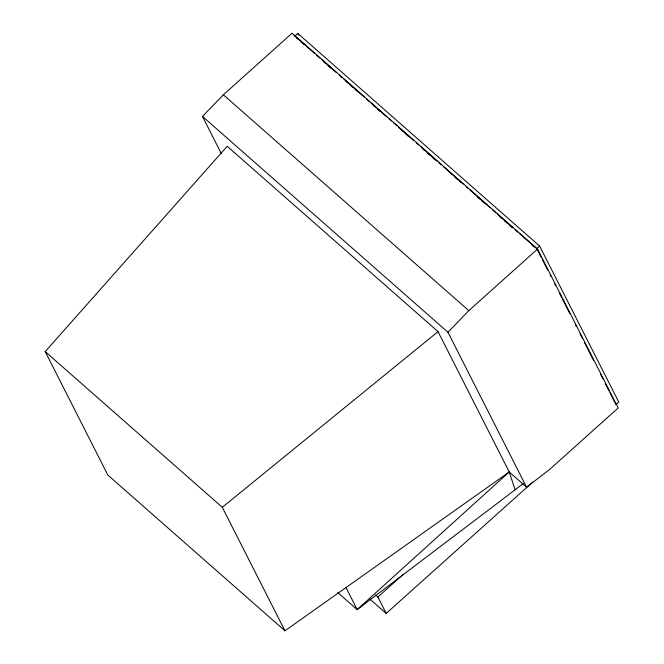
<?xml version="1.0" encoding="UTF-8"?>
<svg xmlns="http://www.w3.org/2000/svg" width="664" height="664" viewBox="0 0 664 664"><rect width="100%" height="100%" fill="white"/><g stroke="black" fill="none" stroke-linecap="round" stroke-linejoin="round"><path stroke-width="1" d="M221.187 153.309L202.47 116.407L223.345 94.803L292.069 33.2L537.549 249.033L618.184 407.978L549.452 469.581L526.56 487.202L509.238 471.963L284.956 630.8L107.867 475.092L45.21 351.596L227.212 146.263L438.032 331.627L509.238 471.963L515.131 489.8L357.182 609.585L337.777 592.52M526.56 487.202L447.951 332.241L468.817 310.636L537.549 249.033M509.238 471.963L357.182 609.585L346.01 587.565M294.625 36.263L297.779 33.432L539.641 246.095L618.79 402.093L615.636 404.924M536.487 248.917L539.641 246.095M532.81 482.014L386.191 613.436L377.874 597.036L403.338 574.211M284.956 630.8L222.299 507.296L438.032 331.627M515.131 489.8L523.249 483.55M294.127 35.416L314.363 53.211M316.703 55.261L319.816 58M321.376 59.37L336.167 72.376M339.279 75.115L342.392 77.854M343.952 79.224L364.187 97.019M366.528 99.069L369.64 101.808M371.193 103.177L386.763 116.872M389.104 118.922L391.436 120.972M393.777 123.031L396.889 125.77M398.441 127.139L413.232 140.137M416.353 142.876L418.685 144.935M421.017 146.985L437.369 161.36M438.929 162.73L441.261 164.78M443.594 166.838L463.057 183.953M466.169 186.684L468.51 188.742M470.062 190.112L487.193 205.168M488.754 206.537L490.306 207.907M492.646 209.957L495.759 212.696M497.311 214.065L512.882 227.76M515.222 229.81L518.335 232.549M519.887 233.919L537.018 248.975M296.177 37.624L297.729 38.993M300.842 41.732L303.954 44.463M323.393 61.561L325.733 63.611M328.066 65.661L331.17 68.4M345.952 81.39L347.504 82.759M350.617 85.49L352.949 87.54M355.281 89.599L356.842 90.96M373.168 105.319L374.728 106.688M377.833 109.427L380.173 111.477M400.392 129.256L402.724 131.306M405.057 133.356L408.169 136.095M422.943 149.085L424.495 150.454M427.608 153.185L429.94 155.235M432.272 157.293L435.385 160.024M450.159 173.013L451.719 174.383M454.832 177.122L457.164 179.172M459.496 181.222L461.048 182.592M477.383 196.951L479.715 199.001M482.047 201.051L485.16 203.79M499.934 216.779L501.494 218.149M504.599 220.88L506.939 222.938M509.271 224.988L512.376 227.719M531.822 244.817L534.155 246.867M223.345 94.803L468.817 310.636M202.47 116.407L447.951 332.241M375.533 594.986L377.874 597.036M369.848 599.069L386.191 613.436M45.21 351.596L222.299 507.296M537.483 249.896L541.218 257.267M542.156 259.109L547.767 270.157M550.099 274.763L551.037 276.606M554.772 283.968L555.702 285.81M559.445 293.181L561.777 297.787M562.715 299.622L569.72 313.441M575.331 324.488L576.261 326.331M579.996 333.702L582.336 338.3M584.669 342.906L593.55 360.403M600.555 374.222L602.895 378.82M605.228 383.427L608.963 390.797M609.901 392.64L615.503 403.687M297.779 33.432L298.709 35.275"/></g></svg>
